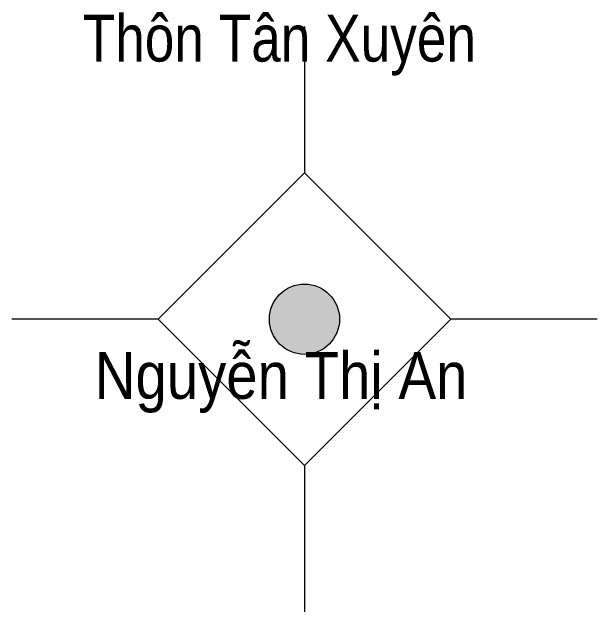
# Model space of a CAD drawing. Header units: metres. Extents: x 550999 to 552168, y 1840994 to 1841978.
# Drawn here: x 551691.3 to 551696.3, y 1841224.97 to 1841230.09 of the extents above; entities that cross this region are included whole.
import ezdxf
from ezdxf.enums import TextEntityAlignment as Align

# ---------------------------------------------------------------- set-up
doc = ezdxf.new("R2010")
doc.units = ezdxf.units.M
doc.header["$LTSCALE"] = 0.16
doc.layers.add('11', color=7, linetype='Continuous', lineweight=13)
doc.layers.add('15', color=7, linetype='Continuous')

msp = doc.modelspace()

# ---------------------------------------------------------------- hatches: boundary and pattern name
at = {"layer": '11'}
msp.add_hatch(color=256, dxfattribs=at).paths.add_polyline_path([(551694.0995, 1841227.47, 1), (551693.4995, 1841227.47, 1)])

# ---------------------------------------------------------------- linework, layer by layer
for p, q in [((551693.8, 1841229.97), (551693.8, 1841228.72)), ((551692.55, 1841227.47), (551691.3, 1841227.47)), ((551696.3, 1841227.47), (551695.05, 1841227.47)), ((551693.8, 1841226.22), (551693.8, 1841224.97))]:
    msp.add_line(p, q, dxfattribs=at)
msp.add_lwpolyline([(551693.8, 1841228.72), (551692.55, 1841227.47), (551693.8, 1841226.22), (551695.05, 1841227.47)], close=True, dxfattribs=at)
msp.add_circle((551693.7995, 1841227.47), 0.3, dxfattribs=at)

# ---------------------------------------------------------------- texts
at = {"layer": '15'}
for s, width, p in [('Thôn Tân Xuyên', 0.85, (551693.585, 1841229.67)), ('Nguyễn Thị An', 0.9, (551693.6, 1841226.79))]:
    msp.add_text(s, height=0.4, dxfattribs=dict(at, width=width)).set_placement(p, align=Align.CENTER)

doc.saveas('drawing.dxf')
